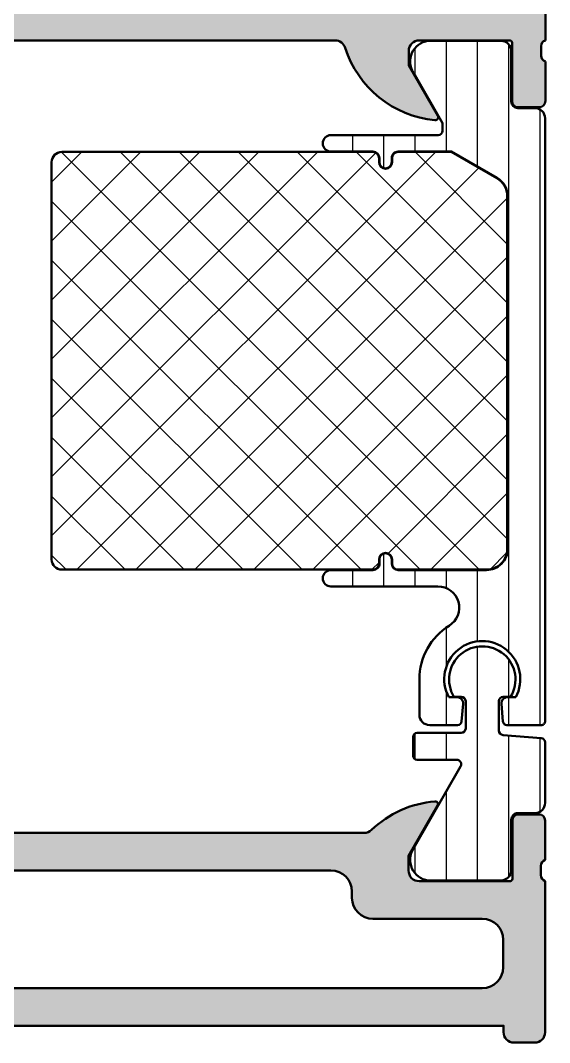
# Model space of a CAD drawing. Extents: x -35 to 48, y 3 to 100.
# Drawn here: x 22.83 to 48, y 3 to 51.65 of the extents above; entities that cross this region are included whole.
import ezdxf

# ---------------------------------------------------------------- set-up
doc = ezdxf.new("R2010")
doc.units = 0
for name, color, linetype, lineweight in [('0S-Alu contour', 7, 'Continuous', 50), ('0S-Alu hatch', 252, 'Continuous', 25), ('0S-Plastic contour', 254, 'Continuous', 50), ('0S-Plastic hatch', 253, 'Continuous', 25), ('0S-PT contour', 91, 'Continuous', 50), ('0S-PT hatch', 103, 'Continuous', 25)]:
    doc.layers.add(name, color=color, linetype=linetype, lineweight=lineweight)
pattern_1 = [(90, (0, 0), (-1.4859, 0), [])]

# ---------------------------------------------------------------- blocks, each defined once
blk = doc.blocks.new('430620__D41C763D_58EB_4826_B261_CF3966B417D2_')
at = {"layer": '0S-Alu hatch'}
h = blk.add_hatch(color=256, dxfattribs=at)
edge = h.paths.add_edge_path()
edge.add_ellipse((-3.079420596934873, 11.42421364578213), major_axis=(-0.288925541737113, 0), ratio=1, start_angle=178.8574318585266, end_angle=252.0866793135196, ccw=False)
edge.add_line((-2.790552501291741, 11.41845239699435), (-2.790552501291735, 10.96505972425116))
edge.add_ellipse((-3.079389947834741, 10.95929057830673), major_axis=(-0.2888950563274007, 0), ratio=1, start_angle=107.9088868913384, end_angle=181.1442552598101, ccw=False)
edge.add_line((-2.99055350129171, 10.6843934351131), (-2.99055350129025, 9.991769986313741))
edge.add_ellipse((-3.200553501290585, 9.991769986313273), major_axis=(-0.2100000000003348, 0), ratio=1, start_angle=89.99999999999812, end_angle=180, ccw=False)
edge.add_line((-3.200553501290592, 9.781769986312938), (-4.500553464726571, 9.781769986313009))
edge.add_arc((-4.500553464726607, 9.291769986313028), 0.4899999999999807, 89.99999999999586, 180)
edge.add_line((-4.990553464726588, 9.291769986313028), (-4.990553464727391, 8.991769986313898))
edge.add_arc((-4.500553464727374, 8.991769986312647), 0.4900000000000162, 180, 270)
edge.add_line((-4.500553464727374, 8.501769986312631), (4.499446535273584, 8.50176998631261))
edge.add_ellipse((4.499446535273534, 7.991769986312576), major_axis=(-0.5100000000000336, 0), ratio=1, start_angle=180, end_angle=269.99999999999443, ccw=False)
edge.add_line((5.009446535273568, 7.991769986312576), (5.009446535274499, 3.491769986311325))
edge.add_arc((5.499446535273584, 3.491769986311425), 0.4899999999990854, 180, 270.0000000000075)
edge.add_line((5.499446535273648, 3.001769986312339), (9.499446535273833, 3.001769986312808))
edge.add_arc((9.499446535273776, 3.491769986312618), 0.4899999999998102, 270.0000000000066, 360)
edge.add_line((9.989446535273586, 3.491769986312618), (9.989446535273593, 3.80176769749444))
edge.add_line((9.989446535273593, 3.80176769749444), (45.8094733296507, 3.80176769749535))
edge.add_line((45.8094733296507, 3.80176769749535), (45.8094733296507, 3.491767697494253))
edge.add_arc((46.29947332965071, 3.491767697494253), 0.490000000000002, 180, 270.0000000000008)
edge.add_line((46.29947332965071, 3.001767697494251), (47.29947332965067, 3.001767697494273))
edge.add_arc((47.29947332965067, 3.49176769749431), 0.4900000000000376, 270, 360)
edge.add_line((47.7894733296507, 3.49176769749431), (47.7894733296507, 10.68439343502457))
edge.add_ellipse((47.87830977963547, 10.95929060047449), major_axis=(-0.2888950785636458, 0), ratio=1, start_angle=-1.1442546522354178, end_angle=72.09111381647591, ccw=False)
edge.add_line((47.58947231079948, 10.96505974380008), (47.58947230598068, 11.41845241654358))
edge.add_ellipse((47.87834040156261, 11.4242136684016), major_axis=(-0.2889255417371401, 0), ratio=1, start_angle=-72.086678704549, end_angle=1.1425687504428765, ccw=False)
edge.add_line((47.78947330299747, 11.69913294284542), (47.78947328309438, 13.57176800798852))
edge.add_arc((47.49947328309437, 13.57176800490629), 0.2900000000000063, 1.2074182697e-06, 90.00000060896367)
edge.add_line((47.49947328001214, 13.86176800490629), (46.51949896096938, 13.86176799449073))
edge.add_arc((46.51949896405162, 13.57176799449073), 0.2900000000000063, 90.00000060896224, 180)
edge.add_line((46.22949896405161, 13.57176799449073), (46.2294989935985, 10.79176998748301))
edge.add_ellipse((46.11949899359851, 10.79176998631388), major_axis=(-0.1099999999999923, 0), ratio=1, start_angle=90, end_angle=180.0000008537737, ccw=False)
edge.add_line((46.11949899359851, 10.68176998631389), (41.7994733296507, 10.68176998631388))
edge.add_ellipse((41.7994733296507, 11.19176998631388), major_axis=(-0.5100000000000052, 0), ratio=1, start_angle=0, end_angle=90, ccw=False)
edge.add_line((41.2894733296507, 11.19176998631388), (41.28947332965071, 11.89444947823818))
edge.add_line((41.28947332965071, 11.89444947823818), (42.67230853323529, 14.28959030934139))
edge.add_arc((42.56135354500452, 14.35365020166242), 0.1281197846449662, 330.0000000007523, 455.6527885908029)
edge.add_arc((42.96917047812802, 9.508890622396876), 4.989999999999944, 94.83323487396432, 133.6055397903847)
edge.add_ellipse((39.17587790396458, 13.49146911463424), major_axis=(-0.5100000000032487, 0), ratio=1, start_angle=90, end_angle=133.6055397903858, ccw=False)
edge.add_line((39.17587790396458, 12.98146911463099), (5.623041924392452, 12.98146911463154))
edge.add_ellipse((5.623041924392474, 13.49146911463044), major_axis=(-0.5099999999989109, 0), ratio=1, start_angle=46.39446020961111, end_angle=89.99999999999773, ccw=False)
edge.add_arc((1.829749350230713, 9.508890622395313), 4.990000000001505, 46.39446020961194, 85.16676512136418)
edge.add_arc((2.237566283356983, 14.3536502016647), 0.1281197846482457, 84.34721122834343, 209.9999999999887)
edge.add_line((2.126611295124197, 14.2895903093406), (3.509446498708257, 11.89444947823769))
edge.add_line((3.509446498708257, 11.89444947823769), (3.509446498708271, 11.19176998631344))
edge.add_ellipse((2.999446498708358, 11.19176998631343), major_axis=(-0.5099999999999127, 0), ratio=1, start_angle=89.9999999999992, end_angle=180, ccw=False)
edge.add_line((2.999446498708351, 10.68176998631352), (-1.300579182248946, 10.68176998631358))
edge.add_ellipse((-1.300579182248945, 10.81176998631358), major_axis=(-0.1299999999999954, 0), ratio=1, start_angle=0, end_angle=89.99999999999977, ccw=False)
edge.add_line((-1.430579182248941, 10.81176998631358), (-1.430579182248955, 13.57176798631356))
edge.add_arc((-1.720579182248961, 13.57176798631354), 0.2900000000000062, 0, 90.00000000000142)
edge.add_line((-1.720579182248968, 13.86176798631355), (-2.700553501291715, 13.86176798631356))
edge.add_arc((-2.700553501291715, 13.57176798631354), 0.2900000000000204, 90, 180)
edge.add_line((-2.990553501291735, 13.57176798631354), (-2.990553501291734, 11.69913292117045))
edge = h.paths.add_edge_path()
edge.add_ellipse((7.999446535277982, 10.19176691321347), major_axis=(-1.000000021341348, 0), ratio=1, start_angle=270.0118360177071, end_angle=359.98816398229445, ccw=False)
edge.add_line((7.99923995779573, 11.19176691321769), (37.59947332965197, 11.19176691321769))
edge.add_ellipse((37.59947332965197, 10.19176691321769), major_axis=(-1, 0), ratio=1, start_angle=180, end_angle=270, ccw=False)
edge.add_line((38.59947332965197, 10.19176691321769), (38.59947332965197, 9.891766934554793))
edge.add_arc((39.59947332965197, 9.891766934554793), 1, 180, 270)
edge.add_line((39.59947332965197, 8.891766934554793), (44.79947332965088, 8.891766934554793))
edge.add_ellipse((44.79947332965088, 7.891766934554794), major_axis=(-1, 0), ratio=1, start_angle=180, end_angle=270, ccw=False)
edge.add_line((45.79947332965088, 7.891766934554794), (45.79947332965088, 6.591770749254578))
edge.add_ellipse((44.79947332965086, 6.591770749254578), major_axis=(-1.000000000000014, 0), ratio=1, start_angle=90.00000000000409, end_angle=180, ccw=False)
edge.add_line((44.79947332965093, 5.591770749254564), (7.999446535272234, 5.59177074925229))
edge.add_ellipse((7.99944653527217, 6.59177074925229), major_axis=(-1, 0), ratio=1, start_angle=0, end_angle=90.00000000000358, ccw=False)
edge.add_line((6.99944653527217, 6.591770749252731), (6.999446535273762, 10.19197349069569))
at = {"layer": '0S-Alu contour', "color": 7}
for points in [[(2.126611295124197, 14.2895903093406), (3.509446498708257, 11.89444947823769), (3.509446498708271, 11.19176998631344)], [(41.2894733296507, 11.19176998631388), (41.28947332965071, 11.89444947823818), (42.67230853323529, 14.28959030934139)], [(-1.720579182248968, 13.86176798631355), (-2.700553501291715, 13.86176798631356)], [(47.49947328001214, 13.86176800490629), (46.51949896096938, 13.86176799449073)], [(-2.990553501291735, 13.57176798631354), (-2.990553501291734, 11.69913292117045)], [(-1.430579182248941, 10.81176998631358), (-1.430579182248955, 13.57176798631356)], [(46.22949896405161, 13.57176799449073), (46.2294989935985, 10.79176998748301)], [(47.78947330299747, 11.69913294284542), (47.78947328309438, 13.57176800798852)], [(39.17587790396458, 12.98146911463099), (5.623041924392452, 12.98146911463154)], [(-2.790552501291741, 11.41845239699435), (-2.790552501291735, 10.96505972425116)], [(7.99923995779573, 11.19176691321769), (37.59947332965197, 11.19176691321769)], [(47.58947231079948, 10.96505974380008), (47.58947230598068, 11.41845241654358)], [(-2.99055350129171, 10.6843934351131), (-2.99055350129025, 9.991769986313741)], [(2.999446498708351, 10.68176998631352), (-1.300579182248946, 10.68176998631358)], [(46.11949899359851, 10.68176998631389), (41.7994733296507, 10.68176998631388)], [(47.7894733296507, 3.49176769749431), (47.7894733296507, 10.68439343502457)], [(-3.200553501290592, 9.781769986312938), (-4.500553464726571, 9.781769986313009)], [(6.99944653527217, 6.591770749252731), (6.999446535273762, 10.19197349069569)], [(38.59947332965197, 10.19176691321769), (38.59947332965197, 9.891766934554793)], [(-4.990553464726588, 9.291769986313028), (-4.990553464727391, 8.991769986313898)], [(39.59947332965197, 8.891766934554793), (44.79947332965088, 8.891766934554793)], [(-4.500553464727374, 8.501769986312631), (4.499446535273584, 8.50176998631261)], [(5.009446535273568, 7.991769986312576), (5.009446535274499, 3.491769986311325)], [(45.79947332965088, 7.891766934554794), (45.79947332965088, 6.591770749254578)], [(44.79947332965093, 5.591770749254564), (7.999446535272234, 5.59177074925229)], [(9.989446535273586, 3.491769986312618), (9.989446535273593, 3.80176769749444), (45.8094733296507, 3.80176769749535), (45.8094733296507, 3.491767697494253)], [(5.499446535273648, 3.001769986312339), (9.499446535273833, 3.001769986312808)], [(46.29947332965071, 3.001767697494251), (47.29947332965067, 3.001767697494273)]]:
    blk.add_lwpolyline(points, dxfattribs=at)
for centre, radius, start, end in [((2.237566283356983, 14.3536502016647), 0.1281197846482457, 84.34721122834343, 209.9999999999887), ((1.829749350230713, 9.508890622395313), 4.990000000001505, 46.39446020961194, 85.16676512136418), ((42.96917047812802, 9.508890622396876), 4.989999999999944, 94.83323487396432, 133.6055397903847), ((42.56135354500452, 14.35365020166242), 0.1281197846449662, 330.0000000007523, 95.65278859080294), ((-2.700553501291715, 13.57176798631354), 0.2900000000000204, 90, 180), ((-1.720579182248961, 13.57176798631354), 0.2900000000000062, 0, 90.00000000000142), ((46.51949896405162, 13.57176799449073), 0.2900000000000063, 90.00000060896224, 180), ((47.49947328309437, 13.57176800490629), 0.2900000000000063, 1.2074182697e-06, 90.00000060896367), ((-4.500553464726607, 9.291769986313028), 0.4899999999999807, 89.99999999999586, 180), ((39.59947332965197, 9.891766934554793), 1, 180, 270), ((-4.500553464727374, 8.991769986312647), 0.4900000000000162, 180, 270), ((5.499446535273584, 3.491769986311425), 0.4899999999990854, 180, 270.0000000000075), ((9.499446535273776, 3.491769986312618), 0.4899999999998102, 270.0000000000066, 0), ((46.29947332965071, 3.491767697494253), 0.490000000000002, 180, 270.0000000000008), ((47.29947332965067, 3.49176769749431), 0.4900000000000376, 270, 0)]:
    blk.add_arc(centre, radius, start, end, dxfattribs=at)
at = {"layer": '0S-Alu contour', "color": 7, "extrusion": (0, 0, -1)}
for centre, radius, start, end in [((-5.623041924392474, 13.49146911463044), 0.5099999999989109, 270.0000000000024, 313.6055397903889), ((-39.17587790396458, 13.49146911463424), 0.5100000000032487, 226.3944602096142, 270), ((3.079420596934873, 11.42421364578213), 0.288925541737113, 107.9133206864804, 181.1425681414735), ((-47.87834040156261, 11.4242136684016), 0.2889255417371401, 358.8574312495571, 72.08667870454902), ((-2.999446498708358, 11.19176998631343), 0.5099999999999127, 180, 270.0000000000008), ((-7.999446535277982, 10.19176691321347), 1.000000021341348, 0.0118360177055581, 89.9881639822929), ((-37.59947332965197, 10.19176691321769), 1, 90, 180), ((-41.7994733296507, 11.19176998631388), 0.5100000000000052, 270, 0), ((3.079389947834741, 10.95929057830673), 0.2888950563274007, 178.8557447401899, 252.0911131086616), ((1.300579182248945, 10.81176998631358), 0.1299999999999954, 270.0000000000002, 0), ((-46.11949899359851, 10.79176998631388), 0.1099999999999923, 179.9999991462263, 270), ((-47.87830977963547, 10.95929060047449), 0.2888950785636458, 287.9088861835241, 1.144254652235331), ((3.200553501290585, 9.991769986313273), 0.2100000000003348, 180, 270.0000000000019), ((-44.79947332965088, 7.891766934554794), 1, 90, 180), ((-4.499446535273534, 7.991769986312576), 0.5100000000000336, 90.00000000000557, 180), ((-7.99944653527217, 6.59177074925229), 1, 269.9999999999964, 0), ((-44.79947332965086, 6.591770749254578), 1.000000000000014, 180, 269.9999999999959)]:
    blk.add_arc(centre, radius, start, end, dxfattribs=at)
blk = doc.blocks.new('284171__3755AAB2_6975_4C2F_A5DA_858EBDFA5E0A___E899DE40_6DB6_4B52_AF99_6D04E837D3F7_')
at = {"layer": '0S-Plastic hatch'}
h = blk.add_hatch(dxfattribs=at)
h.set_pattern_fill('ANSI31', color=256, scale=0.4680000000000001, angle=45, style=0)
h.set_pattern_definition(pattern_1)
edge = h.paths.add_edge_path()
edge.add_line((47.79000305175576, 17.29249285167167), (47.79000305175576, 14.40999710558588))
edge.add_ellipse((47.30000305175576, 14.40999710558587), major_axis=(-0.4899999999999949, 0), ratio=1, start_angle=90.00000746561727, end_angle=180, ccw=False)
edge.add_line((47.30000311560257, 13.91999710558588), (46.48967168089939, 13.91999700000002))
edge.add_arc((46.48967172129227, 13.60999700000002), 0.3100000000000049, 90.00000746561727, 180.0079247372467)
edge.add_line((46.17967172425748, 13.60995412304539), (46.18000366413979, 11.21006375011488))
edge.add_ellipse((45.69000769139033, 11.20999597742941), major_axis=(-0.4899959774363677, 0), ratio=1, start_angle=89.99999825879439, end_angle=180.007924736189, ccw=False)
edge.add_line((45.69000767649947, 10.71999999999305), (42.21418055572221, 10.72000010556411))
edge.add_ellipse((42.35577420264763, 11.69981818030872), major_axis=(-0.9899960709244682, 0), ratio=1, start_angle=-32.7413626775994, end_angle=81.77710364991128, ccw=False)
edge.add_line((41.52306815787071, 12.23525525731952), (43.7696624889706, 16.14538560781268))
edge.add_arc((43.58757734991143, 16.25000397204096), 0.2099999999999972, 330.1201598161711, 450.0000000000019)
edge.add_line((43.58757734991142, 16.46000397204095), (41.70002275695965, 16.46000397204096))
edge.add_ellipse((41.70042975298687, 16.65042607985376), major_axis=(-0.190422542755928, 0), ratio=1, start_angle=0.12021792558249444, end_angle=89.87753985397222, ccw=False)
edge.add_line((41.51000762939246, 16.65002653583024), (41.51000762939248, 17.55000024716639))
edge.add_ellipse((41.70040879886459, 17.54962112809806), major_axis=(-0.1904015469149748, 0), ratio=1, start_angle=270.1163271049482, end_angle=359.88591512383397, ccw=False)
edge.add_line((41.70002222858486, 17.74002228258783), (43.80001968408029, 17.74002228258783))
edge.add_arc((43.7996454647149, 17.9503844757139), 0.2103625259806146, 270.1019250052133, 359.8938086108897)
edge.add_line((44.0100076293925, 17.94999459226609), (44.01000762939248, 19.25003377601864))
edge.add_arc((43.79960645992037, 19.24963524247798), 0.2104015469149791, 0.1085272606769597, 89.88933973945504)
edge.add_line((43.80001282624827, 19.46003639696774), (43.45061741595848, 19.46003639696772))
edge.add_ellipse((44.80000686645303, 20.2808895514239), major_axis=(-1.579446672188285, 0), ratio=1, start_angle=148.687244786297, end_angle=31.312755213702985, ccw=False)
edge.add_line((46.14939631694759, 19.46003639696772), (45.80000083728258, 19.46003639696772))
edge.add_arc((45.80041009370921, 19.24963242186201), 0.2104043731273312, 90.11144578613956, 179.8906872118332)
edge.add_line((45.59000610351357, 19.25003384540335), (45.59000610351357, 17.85001879950717))
edge.add_arc((45.80040730920145, 17.85041735450163), 0.2104015831713114, 180.1085330842049, 269.7668491166392)
edge.add_line((45.79955113480237, 17.6400175133268), (47.59956474567177, 17.4825153686958))
edge.add_ellipse((47.59959904050776, 17.29211097759358), major_axis=(-0.1904043941907406, 0), ratio=1, start_angle=180.1149121990649, end_angle=270.01031987407845, ccw=False)
at = {"layer": '0S-Plastic contour', "color": 7}
for points in [[(43.80001282624827, 19.46003639696774), (43.45061741595848, 19.46003639696772)], [(46.14939631694759, 19.46003639696772), (45.80000083728258, 19.46003639696772)], [(44.0100076293925, 17.94999459226609), (44.01000762939248, 19.25003377601864)], [(45.59000610351357, 19.25003384540335), (45.59000610351357, 17.85001879950717)], [(41.51000762939246, 16.65002653583024), (41.51000762939248, 17.55000024716639)], [(41.70002222858486, 17.74002228258783), (43.80001968408029, 17.74002228258783)], [(45.79955113480237, 17.6400175133268), (47.59956474567177, 17.4825153686958)], [(47.79000305175576, 17.29249285167167), (47.79000305175576, 14.40999710558588)], [(41.52306815787071, 12.23525525731952), (43.7696624889706, 16.14538560781268)], [(43.58757734991142, 16.46000397204095), (41.70002275695965, 16.46000397204096)], [(47.30000311560257, 13.91999710558588), (46.48967168089939, 13.91999700000002)], [(46.17967172425748, 13.60995412304539), (46.18000366413979, 11.21006375011488)], [(45.69000767649947, 10.71999999999305), (42.21418055572221, 10.72000010556411)]]:
    blk.add_lwpolyline(points, dxfattribs=at)
at = {"layer": '0S-Plastic contour', "color": 7, "extrusion": (0, 0, -1)}
for centre, radius, start, end in [((-44.80000686645303, 20.2808895514239), 1.579446672188285, 328.687244786297, 211.3127552137029), ((-41.70040879886459, 17.54962112809806), 0.1904015469149748, 0.1140848761660116, 89.8836728950518), ((-47.59959904050776, 17.29211097759358), 0.1904043941907406, 89.98968012592157, 179.8850878009351), ((-41.70042975298687, 16.65042607985376), 0.190422542755928, 270.1224601460279, 359.8797820744175), ((-47.30000305175576, 14.40999710558587), 0.4899999999999949, 180, 269.9999925343827), ((-42.35577420264763, 11.69981818030872), 0.9899960709244682, 278.2228963500888, 32.74136267759942), ((-45.69000769139033, 11.20999597742941), 0.4899959774363677, 179.992075263811, 270.0000017412056)]:
    blk.add_arc(centre, radius, start, end, dxfattribs=at)
at = {"layer": '0S-Plastic contour', "color": 7}
for centre, radius, start, end in [((43.79960645992037, 19.24963524247798), 0.2104015469149791, 0.1085272606769597, 89.88933973945504), ((45.80041009370921, 19.24963242186201), 0.2104043731273312, 90.11144578613956, 179.8906872118332), ((43.7996454647149, 17.9503844757139), 0.2103625259806146, 270.1019250052133, 359.8938086108897), ((45.80040730920145, 17.85041735450163), 0.2104015831713114, 180.1085330842049, 269.7668491166392), ((43.58757734991143, 16.25000397204096), 0.2099999999999972, 330.1201598161711, 90.00000000000193), ((46.48967172129227, 13.60999700000002), 0.3100000000000049, 90.00000746561727, 180.0079247372467)]:
    blk.add_arc(centre, radius, start, end, dxfattribs=at)
blk = doc.blocks.new('284171__BECC5BF0_4476_4EEE_96AD_39464A06D4A2___80F2848E_D875_4DB4_B2A3_3782F9A7D53E_')
at = {"layer": '0S-Plastic hatch'}
h = blk.add_hatch(dxfattribs=at)
h.set_pattern_fill('ANSI31', color=256, scale=0.4680000000000001, angle=45, style=0)
h.set_pattern_definition(pattern_1)
edge = h.paths.add_edge_path()
edge.add_line((47.79000303682727, 46.99000310449089), (47.79000915527456, 18.30004734254818))
edge.add_ellipse((47.60000915527453, 18.3000473020286), major_axis=(-0.1900000000000305, 0), ratio=1, start_angle=90, end_angle=180.0000122241783, ccw=False)
edge.add_line((47.60000915527453, 18.11004730202857), (45.97399378379326, 18.11004730202857))
edge.add_ellipse((45.97399378379326, 18.30004730202881), major_axis=(-0.1900000000002393, 0), ratio=1, start_angle=5.0001565526700915, end_angle=90, ccw=False)
edge.add_line((45.78471683640305, 18.283487193734), (45.71111276188972, 19.12475914023152))
edge.add_ellipse((46.00000915527445, 19.15003509499721), major_axis=(-0.2900000000000398, 0), ratio=1, start_angle=-89.99999999998312, end_angle=5.000156552660485, ccw=False)
edge.add_line((46.00000915527437, 19.44003509499725), (46.39258917606294, 19.44003509499738))
edge.add_arc((44.79994985772374, 20.30003509597407), 1.809999999999965, 331.6316564767598, 568.3683435232404)
edge.add_line((43.20731053938454, 19.44003509499738), (43.60000915527457, 19.44003509499733))
edge.add_ellipse((43.60000915527453, 19.15003509499728), major_axis=(-0.2900000000000489, 0), ratio=1, start_angle=174.9998434473282, end_angle=269.9999999999916, ccw=False)
edge.add_line((43.88890554865926, 19.12475914023153), (43.81530147414582, 18.2834871937338))
edge.add_ellipse((43.62602452675586, 18.30004730202858), major_axis=(-0.1899999999999874, 0), ratio=1, start_angle=90, end_angle=174.999843447332, ccw=False)
edge.add_line((43.62602452675586, 18.1100473020286), (42.30000915527142, 18.11004730202862))
edge.add_ellipse((42.30000915527142, 18.60004730202878), major_axis=(-0.4900000000001655, 0), ratio=1, start_angle=0.0019985433249871676, end_angle=90, ccw=False)
edge.add_line((41.81000915556935, 18.60003021025977), (41.80994985954268, 20.29993080184933))
edge.add_ellipse((44.79994985771428, 20.30003509597948), major_axis=(-2.989999999990538, 0), ratio=1, start_angle=-58.2116693564912, end_angle=0.0019985329302016908, ccw=False)
edge.add_arc((42.69281910557722, 23.70003509499746), 1.00999999999995, 301.7883306436102, 450)
edge.add_line((42.69281910557722, 24.71003509499742), (37.6000122070292, 24.71003509499741))
edge.add_ellipse((37.6000122070292, 25.10002899148182), major_axis=(-0.3899938964844125, 0), ratio=1, start_angle=-90, end_angle=90, ccw=False)
edge.add_line((37.6000122070292, 25.49002288796624), (39.60001525878682, 25.49002288796615))
edge.add_arc((39.60001525878683, 25.80002288796632), 0.3100000000001728, 269.9999999999987, 360)
edge.add_line((39.910015258787, 25.80002288796632), (39.91001525878701, 26.00002288796614))
edge.add_ellipse((40.20001068115028, 26.00002288796614), major_axis=(-0.2899954223632832, 0), ratio=1, start_angle=180, end_angle=360, ccw=False)
edge.add_line((40.49000610351357, 26.00002288796614), (40.49000610351356, 25.80002288796626))
edge.add_arc((40.80000610351357, 25.80002288796626), 0.3100000000000165, 180, 269.999999999996)
edge.add_line((40.80000610351356, 25.49002288796625), (45.00000803241675, 25.49002288796602))
edge.add_arc((45.00000803241681, 26.50002288796611), 1.01000000000009, 269.9999999999972, 360.0000430542398)
edge.add_line((46.01000803241661, 26.50002364691874), (46.00999542255007, 43.27920799999893))
edge.add_arc((44.99992048209186, 43.27920724089852), 1.010074940458495, 4.30457737069e-05, 60.00506637501665)
edge.add_line((45.50488060059412, 44.15400245354227), (43.32890277293989, 45.41004730202864))
edge.add_line((43.32890277293989, 45.41004730202864), (40.80000610351371, 45.41004730202876))
edge.add_arc((40.80000610351369, 45.10004730202864), 0.3100000000001231, 89.99999999999739, 180)
edge.add_line((40.49000610351357, 45.10004730202864), (40.49000610351357, 44.90004730202876))
edge.add_ellipse((40.20001068115028, 44.90004730202875), major_axis=(-0.2899954223632832, 0), ratio=1, start_angle=0, end_angle=180, ccw=False)
edge.add_line((39.91001525878701, 44.90004730202874), (39.91001525878701, 45.10004730202854))
edge.add_arc((39.60001525878702, 45.10004730202854), 0.309999999999981, 0, 89.99999999999739)
edge.add_line((39.60001525878704, 45.41004730202852), (37.60001220702917, 45.41004730202864))
edge.add_ellipse((37.60001220702918, 45.80004119851301), major_axis=(-0.3899938964843628, 0), ratio=1, start_angle=-90.0000000000021, end_angle=89.9999999999979, ccw=False)
edge.add_line((37.6000122070292, 46.19003509499736), (42.69999999999796, 46.1900350949974))
edge.add_arc((42.69999999999796, 46.40003509499738), 0.2099999999999866, 270, 360)
edge.add_line((42.90999999999794, 46.40003509499738), (42.90999999999794, 46.76250710081676))
edge.add_line((42.90999999999794, 46.76250710081676), (41.52306249766676, 49.16475365105065))
edge.add_ellipse((42.35577420264766, 49.70018192527018), major_axis=(-0.9899960709244803, 0), ratio=1, start_angle=-81.77710364110072, end_angle=32.74075698838112, ccw=False)
edge.add_line((42.21418055557156, 50.67999999999305), (45.69000769138087, 50.68000000000001))
edge.add_ellipse((45.69000769138086, 50.19000402255443), major_axis=(-0.4899959774455738, 0), ratio=1, start_angle=179.9920751942274, end_angle=269.9999999999992, ccw=False)
edge.add_line((46.18000366413943, 50.18993624927389), (46.17967172138766, 47.79004587697818))
edge.add_arc((46.48967171843763, 47.79000300000823), 0.310000000015195, 179.9920752599478, 269.9999999971923)
edge.add_line((46.48967171842245, 47.48000299999303), (47.30000303682729, 47.48000299999303))
edge.add_ellipse((47.30000303682729, 46.99000299999304), major_axis=(-0.4899999999999949, 0), ratio=1, start_angle=180.0000121943268, end_angle=270, ccw=False)
at = {"layer": '0S-Plastic contour', "color": 7}
for points in [[(42.21418055557156, 50.67999999999305), (45.69000769138087, 50.68000000000001)], [(46.18000366413943, 50.18993624927389), (46.17967172138766, 47.79004587697818)], [(42.90999999999794, 46.40003509499738), (42.90999999999794, 46.76250710081676), (41.52306249766676, 49.16475365105065)], [(46.48967171842245, 47.48000299999303), (47.30000303682729, 47.48000299999303)], [(47.79000303682727, 46.99000310449089), (47.79000915527456, 18.30004734254818)], [(37.6000122070292, 46.19003509499736), (42.69999999999796, 46.1900350949974)], [(39.60001525878704, 45.41004730202852), (37.60001220702917, 45.41004730202864)], [(45.50488060059412, 44.15400245354227), (43.32890277293989, 45.41004730202864), (40.80000610351371, 45.41004730202876)], [(39.91001525878701, 44.90004730202874), (39.91001525878701, 45.10004730202854)], [(40.49000610351357, 45.10004730202864), (40.49000610351357, 44.90004730202876)], [(46.01000803241661, 26.50002364691874), (46.00999542255007, 43.27920799999893)], [(39.910015258787, 25.80002288796632), (39.91001525878701, 26.00002288796614)], [(40.49000610351357, 26.00002288796614), (40.49000610351356, 25.80002288796626)], [(37.6000122070292, 25.49002288796624), (39.60001525878682, 25.49002288796615)], [(40.80000610351356, 25.49002288796625), (45.00000803241675, 25.49002288796602)], [(42.69281910557722, 24.71003509499742), (37.6000122070292, 24.71003509499741)], [(41.81000915556935, 18.60003021025977), (41.80994985954268, 20.29993080184933)], [(43.20731053938454, 19.44003509499738), (43.60000915527457, 19.44003509499733)], [(43.88890554865926, 19.12475914023153), (43.81530147414582, 18.2834871937338)], [(45.78471683640305, 18.283487193734), (45.71111276188972, 19.12475914023152)], [(46.00000915527437, 19.44003509499725), (46.39258917606294, 19.44003509499738)], [(43.62602452675586, 18.1100473020286), (42.30000915527142, 18.11004730202862)], [(47.60000915527453, 18.11004730202857), (45.97399378379326, 18.11004730202857)]]:
    blk.add_lwpolyline(points, dxfattribs=at)
at = {"layer": '0S-Plastic contour', "color": 7, "extrusion": (0, 0, -1)}
for centre, radius, start, end in [((-42.35577420264766, 49.70018192527018), 0.9899960709244803, 327.2592430116189, 81.77710364110072), ((-45.69000769138086, 50.19000402255443), 0.4899959774455738, 90.00000000000082, 180.0079248057727), ((-47.30000303682729, 46.99000299999304), 0.4899999999999949, 90, 179.9999878056732), ((-37.60001220702918, 45.80004119851301), 0.3899938964843628, 270.0000000000021, 90.00000000000207), ((-40.20001068115028, 44.90004730202875), 0.2899954223632832, 180, 0), ((-40.20001068115028, 26.00002288796614), 0.2899954223632832, 0, 180), ((-37.6000122070292, 25.10002899148182), 0.3899938964844125, 270, 90), ((-44.79994985771428, 20.30003509597948), 2.989999999990538, 359.9980014670698, 58.21166935649131), ((-43.60000915527453, 19.15003509499728), 0.2900000000000489, 90.00000000000841, 185.0001565526718), ((-46.00000915527445, 19.15003509499721), 0.2900000000000398, 354.9998434473395, 89.99999999998316), ((-42.30000915527142, 18.60004730202878), 0.4900000000001655, 270, 359.998001456675), ((-43.62602452675586, 18.30004730202858), 0.1899999999999874, 185.000156552668, 270), ((-45.97399378379326, 18.30004730202881), 0.1900000000002393, 270, 354.9998434473299), ((-47.60000915527453, 18.3000473020286), 0.1900000000000305, 179.9999877758217, 270)]:
    blk.add_arc(centre, radius, start, end, dxfattribs=at)
at = {"layer": '0S-Plastic contour', "color": 7}
for centre, radius, start, end in [((46.48967171843763, 47.79000300000823), 0.310000000015195, 179.9920752599478, 269.9999999971923), ((42.69999999999796, 46.40003509499738), 0.2099999999999866, 270, 0), ((39.60001525878702, 45.10004730202854), 0.309999999999981, 0, 89.99999999999739), ((40.80000610351369, 45.10004730202864), 0.3100000000001231, 89.99999999999739, 180), ((44.99992048209186, 43.27920724089852), 1.010074940458495, 4.30457737069e-05, 60.00506637501665), ((45.00000803241681, 26.50002288796611), 1.01000000000009, 269.9999999999972, 4.3054239785e-05), ((39.60001525878683, 25.80002288796632), 0.3100000000001728, 269.9999999999987, 0), ((40.80000610351357, 25.80002288796626), 0.3100000000000165, 180, 269.999999999996), ((42.69281910557722, 23.70003509499746), 1.00999999999995, 301.7883306436102, 90), ((44.79994985772374, 20.30003509597407), 1.809999999999965, 331.6316564767598, 208.3683435232403)]:
    blk.add_arc(centre, radius, start, end, dxfattribs=at)
blk = doc.blocks.new('430630__76002B44_BFFA_4F77_BF4C_5EE104CE66AC_')
at = {"layer": '0S-PT hatch'}
h = blk.add_hatch(dxfattribs=at)
h.set_pattern_fill('ANSI37', color=256, scale=0.625, angle=90, style=0)
h.set_pattern_definition([(135, (0, 0), (-1.403165018917055, -1.403165018917055), []), (225, (0, 0), (1.403165018917055, -1.403165018917055), [])])
edge = h.paths.add_edge_path()
edge.add_line((24.80004010262346, 25.51002288742257), (39.60001525878669, 25.51002288796637))
edge.add_arc((39.60001525878687, 25.80002288796651), 0.2900000000001341, 269.9999999999635, 360)
edge.add_line((39.890015258787, 25.80002288796651), (39.890015258787, 26.00002288796634))
edge.add_ellipse((40.20001068115023, 26.00002288796638), major_axis=(-0.3099954223632295, 0), ratio=1, start_angle=180, end_angle=360, ccw=False)
edge.add_line((40.51000610351346, 26.00002288796642), (40.51000610351357, 25.80002288796614))
edge.add_arc((40.80000610351362, 25.80002288796632), 0.290000000000056, 180, 270)
edge.add_line((40.80000610351362, 25.51002288796627), (45.0000080324169, 25.51002288796626))
edge.add_arc((45.0000080324169, 26.50002288796625), 0.9899999999999948, 270, 360.0000619442053)
edge.add_line((45.99000803241632, 26.50002395828528), (45.98999542254996, 43.27920798496885))
edge.add_arc((44.99992048209214, 43.2792072408989), 0.9900749404581031, 4.3054239785e-05, 60.00506637502065)
edge.add_line((45.49488213219786, 44.13668106128511), (43.3235447368215, 45.39004730202876))
edge.add_line((43.3235447368215, 45.39004730202876), (40.80000610351364, 45.39004730202876))
edge.add_arc((40.80000610351364, 45.10004730202869), 0.2900000000000702, 90, 180)
edge.add_line((40.51000610351357, 45.10004730202869), (40.51000610351357, 44.90004730202875))
edge.add_ellipse((40.20001068115023, 44.90004730202875), major_axis=(-0.3099954223633361, 0), ratio=1, start_angle=0, end_angle=180, ccw=False)
edge.add_line((39.8900152587869, 44.90004730202875), (39.8900152587869, 45.10004730202878))
edge.add_arc((39.60001525878691, 45.10004730202878), 0.2899999999999849, 0, 89.99999999789425)
edge.add_line((39.60001525879757, 45.39004730202876), (24.80004010262315, 45.39004730257256))
edge.add_arc((24.80004010262334, 44.90002398407145), 0.4900233185011161, 90.0000000000216, 180)
edge.add_line((24.31001678412222, 44.90002398407145), (24.3100167841221, 26.00004620592392))
edge.add_arc((24.80004010262346, 26.00004620592392), 0.4900233185013541, 180, 270)
at = {"layer": '0S-PT contour', "color": 7}
for points in [[(39.60001525879757, 45.39004730202876), (24.80004010262315, 45.39004730257256)], [(45.49488213219786, 44.13668106128511), (43.3235447368215, 45.39004730202876), (40.80000610351364, 45.39004730202876)], [(24.31001678412222, 44.90002398407145), (24.3100167841221, 26.00004620592392)], [(39.8900152587869, 44.90004730202875), (39.8900152587869, 45.10004730202878)], [(40.51000610351357, 45.10004730202869), (40.51000610351357, 44.90004730202875)], [(45.99000803241632, 26.50002395828528), (45.98999542254996, 43.27920798496885)], [(39.890015258787, 25.80002288796651), (39.890015258787, 26.00002288796634)], [(40.51000610351346, 26.00002288796642), (40.51000610351357, 25.80002288796614)], [(24.80004010262346, 25.51002288742257), (39.60001525878669, 25.51002288796637)], [(40.80000610351362, 25.51002288796627), (45.0000080324169, 25.51002288796626)]]:
    blk.add_lwpolyline(points, dxfattribs=at)
for centre, radius, start, end in [((24.80004010262334, 44.90002398407145), 0.4900233185011161, 90.0000000000216, 180), ((39.60001525878691, 45.10004730202878), 0.2899999999999849, 0, 89.99999999789425), ((40.80000610351364, 45.10004730202869), 0.2900000000000702, 90, 180), ((44.99992048209214, 43.2792072408989), 0.9900749404581031, 4.3054239785e-05, 60.00506637502065), ((45.0000080324169, 26.50002288796625), 0.9899999999999948, 270, 6.19442052744e-05), ((24.80004010262346, 26.00004620592392), 0.4900233185013541, 180, 270), ((39.60001525878687, 25.80002288796651), 0.2900000000001341, 269.9999999999635, 0), ((40.80000610351362, 25.80002288796632), 0.290000000000056, 180, 270)]:
    blk.add_arc(centre, radius, start, end, dxfattribs=at)
at = {"layer": '0S-PT contour', "color": 7, "extrusion": (0, 0, -1)}
for centre, radius, start, end in [((-40.20001068115023, 44.90004730202875), 0.3099954223633361, 180, 0), ((-40.20001068115023, 26.00002288796638), 0.3099954223632295, 0, 180)]:
    blk.add_arc(centre, radius, start, end, dxfattribs=at)
blk = doc.blocks.new('430610__E3E5264B_76E8_4BA1_A389_6EC0192E641E_')
at = {"layer": '0S-Alu hatch'}
h = blk.add_hatch(color=256, dxfattribs=at)
edge = h.paths.add_edge_path()
edge.add_line((-35.0000000001465, 98.50002094842532), (-35.00000000071202, 94.00002668003056))
edge.add_arc((-34.49997331996961, 94.00002668003056), 0.5000266807424083, 180, 269.9999999953055)
edge.add_line((-34.49997332001058, 93.49999999928815), (-33.19997136934305, 93.49999999989343))
edge.add_arc((-33.19997136934306, 93.99998967988965), 0.4999896799962187, 270.0000000000017, 360)
edge.add_line((-32.69998168934684, 93.99998967988965), (-32.69998168945335, 94.50000000000006))
edge.add_line((-32.69998168945335, 94.50000000000006), (-33.69998168945335, 94.49999999999993))
edge.add_line((-33.69998168945335, 94.49999999999993), (-33.69998169104399, 96.80004419614338))
edge.add_ellipse((-32.70003809262778, 96.80004419614335), major_axis=(-0.999943598416209, 0), ratio=1, start_angle=270, end_angle=360, ccw=False)
edge.add_line((-32.70003809262778, 97.79998779455954), (-28.69997606751056, 97.79998779298461))
edge.add_ellipse((-28.69997606790824, 96.79999341451399), major_axis=(-0.9999943784706317, 0), ratio=1, start_angle=180, end_angle=269.99999997721466, ccw=False)
edge.add_line((-27.69998168943761, 96.79999341451399), (-27.69998168945335, 94.50000000000006))
edge.add_line((-27.69998168945335, 94.50000000000006), (-28.69998168945335, 94.50000000000006))
edge.add_line((-28.69998168945335, 94.50000000000006), (-28.69998168955986, 93.99998967988954))
edge.add_arc((-28.19999200956387, 93.99998967988954), 0.4999896799959913, 180, 269.9999999999984)
edge.add_line((-28.19999200956388, 93.49999999989355), (-25.49997947235228, 93.50000000042147))
edge.add_ellipse((-25.49997947233254, 93.00002052766773), major_axis=(-0.4999794727537364, 0), ratio=1, start_angle=180, end_angle=270.000000002262, ccw=False)
edge.add_line((-24.99999999957881, 93.00002052766773), (-25.00000000058293, 85.50002413978308))
edge.add_arc((-24.4999758602453, 85.50002413975498), 0.5000241403376294, 180, 270)
edge.add_line((-24.4999758602453, 84.99999999941735), (-23.19996880765312, 84.99999999983412))
edge.add_arc((-23.19996880787723, 85.49998711842393), 0.4999871185898144, 270.0000000256812, 360)
edge.add_line((-22.69998168928741, 85.49998711842393), (-22.69998168945335, 86.00000000000006))
edge.add_line((-22.69998168945335, 86.00000000000006), (-23.69998168945313, 86.00000000000006))
edge.add_line((-23.69998168945313, 86.00000000000006), (-23.69998168959037, 87.50001655366916))
edge.add_ellipse((-22.69999824312259, 87.50001655366928), major_axis=(-0.9999834464677803, 0), ratio=1, start_angle=270, end_angle=360, ccw=False)
edge.add_line((-22.69999824312259, 88.50000000013706), (-18.70001450307855, 88.5000000005384))
edge.add_ellipse((-18.70001450311281, 87.49996718634037), major_axis=(-1.000032814198036, 0), ratio=1, start_angle=180, end_angle=269.99999999803697, ccw=False)
edge.add_line((-17.69998168891477, 87.49996718634037), (-17.69998168945335, 86.00000000000006))
edge.add_line((-17.69998168945335, 86.00000000000006), (-18.69998168945335, 86.00000000000006))
edge.add_line((-18.69998168945335, 86.00000000000006), (-18.69998168961929, 85.49998711842393))
edge.add_arc((-18.19999457102948, 85.49998711842393), 0.4999871185898144, 180, 270)
edge.add_line((-18.19999457102948, 84.99999999983412), (-16.89998101484472, 84.99999999983412))
edge.add_arc((-16.89998101490855, 85.499987118424), 0.4999871185898855, 270.0000000073135, 360)
edge.add_line((-16.39999389631866, 85.499987118424), (-16.39999389648463, 87.99998455353675))
edge.add_ellipse((-15.89999370884342, 87.99998455356993), major_axis=(-0.5000001876412057, 0), ratio=1, start_angle=269.99999999999756, end_angle=360, ccw=False)
edge.add_line((-15.8999937088434, 88.49998474121114), (-10.49999003786838, 88.49998474131012))
edge.add_ellipse((-10.49999003786841, 87.9999947033431), major_axis=(-0.499990037966981, 0), ratio=1, start_angle=180, end_angle=269.99999999999676, ccw=False)
edge.add_line((-9.999999999901434, 87.9999947033431), (-10.00000000006707, 80.69968130308393))
edge.add_arc((-9.499991838043023, 80.69968130307716), 0.5000081620240451, 180, 270.0003497056882)
edge.add_line((-9.49998878623537, 80.19967314106242), (-7.000000000000454, 80.1996883999089))
edge.add_line((-7.000000000000454, 80.1996883999089), (-7.000000000000625, 73.50000192413233))
edge.add_ellipse((-7.52502422466631, 72.99999447510542), major_axis=(-0.7250226793474724, 0), ratio=1, start_angle=136.3980750144726, end_angle=223.6019249855337, ccw=False)
edge.add_line((-7.00000000000057, 72.4999870260786), (-7.000000000000682, 68.50000746172879))
edge.add_ellipse((-7.525023995354594, 68.0000000068116), major_axis=(-0.7250225173538695, 0), ratio=1, start_angle=136.3989610716742, end_angle=223.6019378200932, ccw=False)
edge.add_line((-6.999992155637859, 67.50000078885842), (-6.999992155637869, 54.80004669530666))
edge.add_arc((-6.499992155637869, 54.80004669530666), 0.5, 180, 269.9999999999976)
edge.add_line((-6.49999215563789, 54.30004669530666), (-3.499996948243037, 54.30004669530655))
edge.add_ellipse((-3.499996948243058, 53.80004669530654), major_axis=(-0.5000000000000071, 0), ratio=1, start_angle=180, end_angle=269.99999999999756, ccw=False)
edge.add_line((-2.999996948243051, 53.80004669530654), (-2.999996948242937, 50.70005737548939))
edge.add_ellipse((-3.078845424212921, 50.43249596329754), major_axis=(-0.2789376121230049, 0), ratio=1, start_angle=178.8354106259198, end_angle=253.5801235805066, ccw=False)
edge.add_line((-2.799965430664814, 50.42682669037316), (-2.799965430664812, 49.97323269037323))
edge.add_ellipse((-3.078833526307981, 49.96757203089606), major_axis=(-0.2789255417371528, 0), ratio=1, start_angle=106.4245945553551, end_angle=181.1628700729101, ccw=False)
edge.add_line((-2.999966430664811, 49.70002869037312), (-2.999966430664805, 47.82001769036458))
edge.add_arc((-2.699966430664801, 47.82001769036459), 0.3000000000000043, 180, 269.9999999999986)
edge.add_line((-2.699966430664808, 47.52001769036459), (-1.719992111622048, 47.52001769036458))
edge.add_arc((-1.719992111622048, 47.82001769036461), 0.3000000000000256, 270, 360)
edge.add_line((-1.419992111622022, 47.82001769036461), (-1.419992115243317, 50.57998620089946))
edge.add_ellipse((-1.299920919547894, 50.57998620089945), major_axis=(-0.1200711956954237, 0), ratio=1, start_angle=270.03397157557856, end_angle=360, ccw=False)
edge.add_line((-1.299992111658291, 50.70005737548941), (3.000003051757033, 50.70005737548939))
edge.add_ellipse((3.000003051757033, 50.20005737548942), major_axis=(-0.4999999999999716, 0), ratio=1, start_angle=180, end_angle=270, ccw=False)
edge.add_line((3.500003051757005, 50.20005737548942), (3.500003051757062, 49.50005737548938))
edge.add_line((3.500003051757062, 49.50005737548938), (2.118507594134705, 47.10723705246183))
edge.add_arc((2.238122836405338, 47.03817716013769), 0.1381197846482657, 149.9999999999994, 275.6225775507937)
edge.add_arc((1.76177981058327, 51.87666623733719), 4.999999999999946, 275.6225775507932, 342.2515836439299)
edge.add_ellipse((7.000003051761218, 50.20005737548807), major_axis=(-0.5000000000044027, 0), ratio=1, start_angle=269.9999999999943, end_angle=342.2515836439304, ccw=False)
edge.add_line((7.000003051761268, 50.70005737549246), (37.80000305175707, 50.70005737548939))
edge.add_ellipse((37.80000305175702, 50.20005737548924), major_axis=(-0.5000000000001564, 0), ratio=1, start_angle=197.7484163560698, end_angle=269.9999999999943, ccw=False)
edge.add_arc((43.03822629293074, 51.87666623733701), 4.99999999999976, 197.74841635607, 264.3774224492067)
edge.add_arc((42.56188326710869, 47.03817716013772), 0.1381197846482954, 264.3774224492017, 389.9999999999957)
edge.add_line((42.68149850937937, 47.10723705246187), (41.30000305175701, 49.50005737548938))
edge.add_line((41.30000305175701, 49.50005737548938), (41.30000305175701, 50.20005737548939))
edge.add_ellipse((41.80000305175702, 50.20005737548939), major_axis=(-0.5, 0), ratio=1, start_angle=270, end_angle=360, ccw=False)
edge.add_line((41.80000305175702, 50.70005737548939), (46.09999821512756, 50.70005737548941))
edge.add_ellipse((46.09992702304547, 50.57998620088486), major_axis=(-0.1200711957099961, 0), ratio=1, start_angle=180, end_angle=269.9660284379302, ccw=False)
edge.add_line((46.21999821875546, 50.57998620088486), (46.21999821513415, 47.82001769036059))
edge.add_arc((46.51999821513418, 47.82001769036059), 0.3000000000000256, 180, 270)
edge.add_line((46.51999821513418, 47.52001769036057), (47.49997253417695, 47.52001769036058))
edge.add_arc((47.49997253417695, 47.82001769036059), 0.3000000000000043, 270, 360)
edge.add_line((47.79997253417696, 47.82001769036059), (47.79997253417696, 49.7000286903691))
edge.add_ellipse((47.87883962982011, 49.96757203089205), major_axis=(-0.278925541737147, 0), ratio=1, start_angle=-1.1628700728762738, end_angle=73.57540544464803, ccw=False)
edge.add_line((47.59997153417694, 49.97323269036906), (47.59997153417694, 50.42682669036906))
edge.add_ellipse((47.878851527726, 50.43249596329356), major_axis=(-0.2789376121239604, 0), ratio=1, start_angle=-73.58012358050928, end_angle=1.1645893740985116, ccw=False)
edge.add_line((47.80000305175576, 50.70005737548632), (47.80000305175781, 84.50001525878837))
edge.add_arc((46.80000305164095, 84.50001525878844), 1.000000000116862, 0, 90.00000000005213)
edge.add_line((46.80000305164004, 85.50001525890531), (46.30000305175758, 85.50001525878844))
edge.add_line((46.30000305175758, 85.50001525878844), (46.30000305175758, 83.00001525879038))
edge.add_ellipse((45.29991565428395, 83.00010265625198), major_axis=(-1.000087401292459, 0), ratio=1, start_angle=90.00501389794749, end_angle=179.9949929319336, ccw=False)
edge.add_line((45.30000317095978, 82.00001525878876), (44.00001314057013, 82.00001525706062))
edge.add_ellipse((44.0000131405704, 83.00007405651787), major_axis=(-1.000058799457235, 0), ratio=1, start_angle=0.0033686637580103707, end_angle=89.99999999998488, ccw=False)
edge.add_line((42.99995434284165, 83.00001525878682), (42.99995434284187, 90.00001526791677))
edge.add_ellipse((43.52492477883446, 90.49998366621374), major_axis=(-0.7249567973071905, 0), ratio=1, start_angle=-43.60785378746971, end_angle=43.60262178276702, ccw=False)
edge.add_line((42.9999999999991, 91.00000000047348), (42.99999999999954, 97.00000000000237))
edge.add_ellipse((44.00005492741243, 96.99994507258673), major_axis=(-1.000054928921317, 0), ratio=1, start_angle=270.00314693625046, end_angle=359.99685306376585, ccw=False)
edge.add_line((43.9999999999966, 97.99999999999962), (45.30000305175325, 97.99999999999994))
edge.add_ellipse((45.29997722375008, 96.99997417199268), major_axis=(-1.000025828340801, 0), ratio=1, start_angle=180.0014797973691, end_angle=269.9985202026458, ccw=False)
edge.add_line((46.30000305175735, 96.99999999999612), (46.30000305175736, 95.49999999999972))
edge.add_line((46.30000305175736, 95.49999999999972), (46.89999389648369, 95.50000000000006))
edge.add_line((46.89999389648369, 95.50000000000006), (47.99999999999932, 96.60000610351534))
edge.add_line((47.99999999999932, 96.60000610351534), (48, 100))
edge.add_line((48, 100), (-33.50002094818821, 100.0000000001463))
edge.add_arc((-33.50002094818822, 98.50002094818805), 1.499979051958277, 89.99999999999946, 180)
edge = h.paths.add_edge_path()
edge.add_line((-23.29998168970334, 90.70000360742925), (-23.29998168942177, 94.19999341442231))
edge.add_arc((-24.29997606790801, 94.19999341449822), 0.9999943784862352, 0, 90.0000000000016)
edge.add_line((-24.29997606790804, 95.19998779298447), (-25.49999389648487, 95.19998779296864))
edge.add_ellipse((-25.49994103488252, 95.70004065457086), major_axis=(-0.5000528643962673, 0), ratio=1, start_angle=0, end_angle=89.99394314694752, ccw=False)
edge.add_line((-25.99999389927879, 95.70004065444115), (-25.99999389695151, 97.49996618710794))
edge.add_ellipse((-25.49997229062417, 97.49996618710794), major_axis=(-0.500021606327337, 0), ratio=1, start_angle=270.00000000000165, end_angle=360, ccw=False)
edge.add_line((-25.49997229062419, 97.9999877934353), (40.79995434284717, 97.99998779296908))
edge.add_ellipse((40.79998486228306, 97.5000183096163), major_axis=(-0.4999694842842925, 0), ratio=1, start_angle=179.9930054592555, end_angle=270.00349748319763, ccw=False)
edge.add_line((41.29995434284183, 97.499957274459), (41.29995434284171, 85.99999999999991))
edge.add_ellipse((40.79995434284171, 85.99999999999991), major_axis=(-0.5, 0), ratio=1, start_angle=90, end_angle=180, ccw=False)
edge.add_line((40.79995434284171, 85.49999999999991), (-7.799981689537823, 85.50000000000001))
edge.add_ellipse((-7.799981689537816, 86.00000000000006), major_axis=(-0.5000000000000285, 0), ratio=1, start_angle=0, end_angle=89.9999999999992, ccw=False)
edge.add_line((-8.299981689537844, 86.0000000000041), (-8.299981689511696, 89.19998779296878))
edge.add_arc((-9.29998168951169, 89.19998779296878), 0.9999999999999928, 0, 90.00000000106131)
edge.add_line((-9.299981689530213, 90.19998779296878), (-22.79996587499504, 90.19998779271869))
edge.add_ellipse((-22.79996587499502, 90.700003607427), major_axis=(-0.5000158147083198, 0), ratio=1, start_angle=0, end_angle=89.9999999999983, ccw=False)
edge = h.paths.add_edge_path()
edge.add_line((-4.499992379642208, 64.99999699546993), (-4.499992379642208, 76.00000299383252))
edge.add_line((-4.499992379642208, 76.00000299383252), (-5.299996739204971, 76.80000735339507))
edge.add_line((-5.299996739204971, 76.80000735339507), (-5.299981898477817, 80.89966915862183))
edge.add_arc((-6.299970054047655, 80.89967277857986), 0.99998815557639, 359.9997925892271, 450)
edge.add_line((-6.299970054047655, 81.89966093415624), (-7.799992009541341, 81.89966093398203))
edge.add_ellipse((-7.799992009563894, 82.39965061408434), major_axis=(-0.4999896801022885, 0), ratio=1, start_angle=0, end_angle=90.00000000258439, ccw=False)
edge.add_line((-8.299981689666183, 82.39965061408586), (-8.299981689556944, 83.29999999999976))
edge.add_ellipse((-7.799981689556929, 83.29999999999976), major_axis=(-0.5000000000000142, 0), ratio=1, start_angle=270, end_angle=360, ccw=False)
edge.add_line((-7.799981689556929, 83.79999999999978), (40.79995434284158, 83.8))
edge.add_ellipse((40.79995434284158, 83.29999999999998), major_axis=(-0.5000000000000285, 0), ratio=1, start_angle=180, end_angle=270, ccw=False)
edge.add_line((41.2999543428416, 83.29999999999998), (41.2999543428416, 81.8000106811513))
edge.add_arc((42.79995434284096, 81.8000106811513), 1.49999999999936, 180, 270.0000000000027)
edge.add_line((42.79995434284103, 80.30001068115195), (45.30000305175744, 80.30001068115206))
edge.add_ellipse((45.30000305175746, 79.80001068115217), major_axis=(-0.4999999999998864, 0), ratio=1, start_angle=180, end_angle=270.00000000000244, ccw=False)
edge.add_line((45.80000305175735, 79.80001068115217), (45.80000305175736, 53.00005737548946))
edge.add_ellipse((45.30000305175588, 53.00005737548946), major_axis=(-0.500000000001478, 0), ratio=1, start_angle=89.9999999999983, end_angle=180, ccw=False)
edge.add_line((45.30000305175586, 52.50005737548798), (-0.7999428854194975, 52.5000573754896))
edge.add_ellipse((-0.7999428854194833, 53.00005737548953), major_axis=(-0.4999999999999432, 0), ratio=1, start_angle=6.381636757168963e-05, end_angle=89.9999999999983, ccw=False)
edge.add_line((-1.299942885419116, 53.00005681858308), (-1.299945781321859, 55.60004850536852))
edge.add_arc((-1.799945781318569, 55.60004669530674), 0.4999999999999865, 0.0002074178016016, 90)
edge.add_line((-1.799945781318569, 56.10004669530673), (-4.799944608832433, 56.10004669530672))
edge.add_ellipse((-4.799944608832433, 56.60004669530672), major_axis=(-0.5, 0), ratio=1, start_angle=0.0003930095463147154, end_angle=90, ccw=False)
edge.add_line((-5.29994460882067, 56.60004326565315), (-5.299996739204971, 64.19999263590736))
edge.add_line((-5.299996739204971, 64.19999263590736), (-4.499992379642208, 64.99999699546993))
at = {"layer": '0S-Alu contour', "color": 7}
for points in [[(47.80000305175576, 50.70005737548632), (47.80000305175781, 84.50001525878837)], [(7.000003051761268, 50.70005737549246), (37.80000305175707, 50.70005737548939)], [(41.80000305175702, 50.70005737548939), (46.09999821512756, 50.70005737548941)], [(42.68149850937937, 47.10723705246187), (41.30000305175701, 49.50005737548938), (41.30000305175701, 50.20005737548939)], [(46.21999821875546, 50.57998620088486), (46.21999821513415, 47.82001769036059)], [(47.59997153417694, 49.97323269036906), (47.59997153417694, 50.42682669036906)], [(47.79997253417696, 47.82001769036059), (47.79997253417696, 49.7000286903691)], [(46.51999821513418, 47.52001769036057), (47.49997253417695, 47.52001769036058)]]:
    blk.add_lwpolyline(points, dxfattribs=at)
at = {"layer": '0S-Alu contour', "color": 7, "extrusion": (0, 0, -1)}
for centre, radius, start, end in [((-37.80000305175702, 50.20005737548924), 0.5000000000001564, 90.0000000000057, 162.2515836439302), ((-41.80000305175702, 50.20005737548939), 0.5, 0, 90), ((-46.09992702304547, 50.57998620088486), 0.1200711957099961, 90.03397156206977, 180), ((-47.878851527726, 50.43249596329356), 0.2789376121239604, 358.8354106259015, 73.58012358050941), ((-47.87883962982011, 49.96757203089205), 0.278925541737147, 286.4245945553521, 1.162870072876194)]:
    blk.add_arc(centre, radius, start, end, dxfattribs=at)
at = {"layer": '0S-Alu contour', "color": 7}
for centre, radius, start, end in [((43.03822629293074, 51.87666623733701), 4.99999999999976, 197.74841635607, 264.3774224492067), ((46.51999821513418, 47.82001769036059), 0.3000000000000256, 180, 270), ((47.49997253417695, 47.82001769036059), 0.3000000000000043, 270, 0), ((42.56188326710869, 47.03817716013772), 0.1381197846482954, 264.3774224492017, 29.99999999999571)]:
    blk.add_arc(centre, radius, start, end, dxfattribs=at)
blk = doc.blocks.new('430630__1C3EF3C1_7F40_455C_BF5A_CE05CCE8D543_')
at = {"layer": '0S-Alu contour', "color": 7}
for name in ['430610__E3E5264B_76E8_4BA1_A389_6EC0192E641E_', '430620__D41C763D_58EB_4826_B261_CF3966B417D2_']:
    blk.add_blockref(name, (0, 0), dxfattribs=at)
at = {"layer": '0S-Plastic contour', "color": 7}
for name in ['284171__BECC5BF0_4476_4EEE_96AD_39464A06D4A2___80F2848E_D875_4DB4_B2A3_3782F9A7D53E_', '284171__3755AAB2_6975_4C2F_A5DA_858EBDFA5E0A___E899DE40_6DB6_4B52_AF99_6D04E837D3F7_']:
    blk.add_blockref(name, (0, 0), dxfattribs=at)
at = {"layer": '0S-PT contour', "color": 7}
blk.add_blockref('430630__76002B44_BFFA_4F77_BF4C_5EE104CE66AC_', (0, 0), dxfattribs=at)

msp = doc.modelspace()

# ---------------------------------------------------------------- block references
at = {"layer": '0S-Alu contour', "color": 7}
msp.add_blockref('430630__1C3EF3C1_7F40_455C_BF5A_CE05CCE8D543_', (0, 0), dxfattribs=at)

doc.saveas('drawing.dxf')
